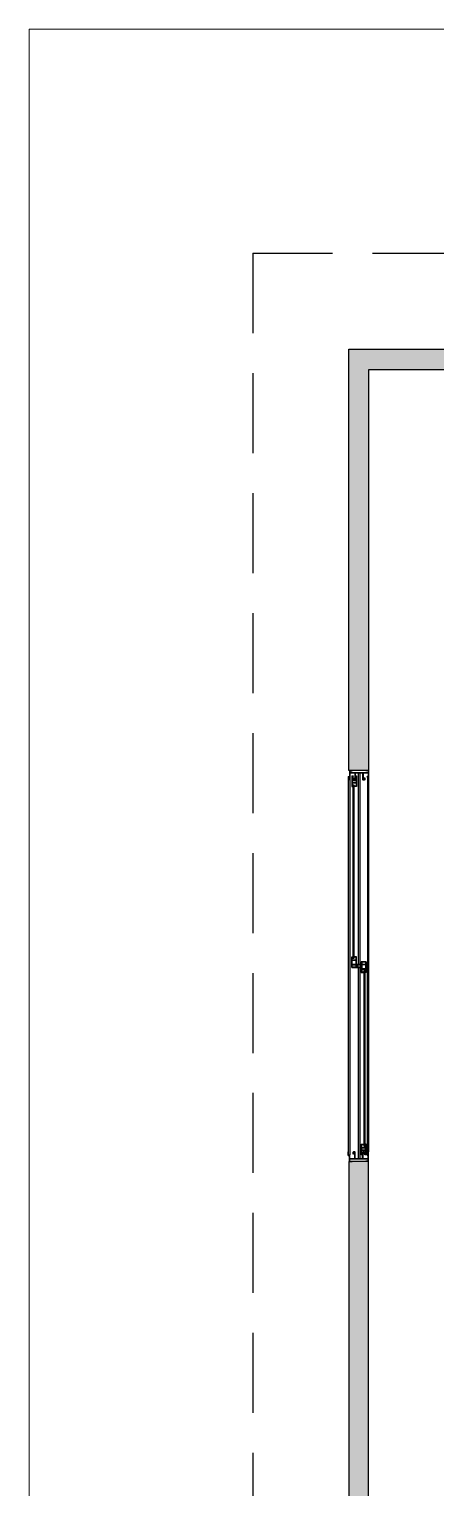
# Model space of a CAD drawing. Header units: inches. Extents: x 203 to 1065, y -1127 to 921.
# Drawn here: x 751.477 to 752.75, y 788.094 to 792.653 of the extents above; entities that cross this region are included whole.
import ezdxf

# ---------------------------------------------------------------- set-up
doc = ezdxf.new("R2010")
doc.units = ezdxf.units.IN
doc.header["$MEASUREMENT"] = 0
doc.linetypes.add('HIDDEN', pattern=[0.375, 0.25, -0.125])
for name, color, linetype in [('4-Ventana', 7, 'Continuous'), ('7-TECHO', 3, 'Continuous'), ('8-MUROS', 4, 'Continuous'), ('HATCH', 8, 'Continuous'), ('Vegetación', 102, 'Continuous')]:
    doc.layers.add(name, color=color, linetype=linetype)

# ---------------------------------------------------------------- blocks, each defined once
blk = doc.blocks.new('PERFIL VENTANA')
for p, q in [((0, 0.0298), (0.0188, 0.0298)), ((0, 0.0298), (0, 0.0217)), ((0.0014, 0.0217), (0, 0.0217)), ((0.0014, 0.0283), (0.0014, 0.0217)), ((0.0014, 0.0283), (0.0069, 0.0283)), ((0.0069, -0.0283), (0.0069, 0.0283)), ((0.0084, 0.0133), (0.0084, 0.0283)), ((0.0084, 0.0283), (0.0204, 0.0283)), ((0.0084, 0.0133), (0.0283, 0.0133)), ((0.0084, -0.0115), (0.0084, 0.0119)), ((0.0084, 0.0119), (0.0289, 0.0119)), ((0.0188, 0.0337), (0.0303, 0.0337)), ((0.0188, 0.0337), (0.0188, 0.0298)), ((0.0204, 0.0323), (0.0204, 0.0283)), ((0.0204, 0.0323), (0.0303, 0.0323)), ((0.0233, 0.0169), (0.0233, 0.0184)), ((0.0233, 0.0184), (0.0289, 0.0184)), ((0.0233, 0.0169), (0.0283, 0.0169)), ((0.0303, 0.0337), (0.0303, 0.0323)), ((0.0014, -0.0217), (0, -0.0217)), ((0, -0.0298), (0, -0.0217)), ((0, -0.0298), (0.0303, -0.0298)), ((0.0014, -0.0283), (0.0014, -0.0217)), ((0.0014, -0.0283), (0.0069, -0.0283)), ((0.0084, -0.0115), (0.0289, -0.0115)), ((0.0084, -0.0283), (0.0084, -0.013)), ((0.0084, -0.013), (0.0283, -0.013)), ((0.0084, -0.0283), (0.0189, -0.0283)), ((0.0204, -0.0261), (0.0189, -0.0261)), ((0.0189, -0.0283), (0.0189, -0.0261)), ((0.0204, -0.0283), (0.0204, -0.0261)), ((0.0204, -0.0283), (0.0303, -0.0283)), ((0.0233, -0.0166), (0.0233, -0.018)), ((0.0233, -0.0166), (0.0283, -0.0166)), ((0.0233, -0.018), (0.0289, -0.018)), ((0.0303, -0.0298), (0.0303, -0.0283))]:
    blk.add_line(p, q)
for centre, radius, start, end in [((0.0259, 0.0151), 0.00298, 322.3763, 37.6237), ((0.0259, 0.0151), 0.00441, 312.5645, 47.4355), ((0.0259, -0.0148), 0.00298, 322.3763, 37.6237), ((0.0259, -0.0148), 0.00441, 312.5645, 47.4355)]:
    blk.add_arc(centre, radius, start, end)
blk = doc.blocks.new('PERFIL VENTANA2')
for p, q in [((0, 0.0075), (-0.0332, 0.0075)), ((-0.0332, 0.0075), (-0.0332, 0.0049)), ((-0.0332, 0.0049), (-0.0317, 0.0049)), ((-0.0332, 0.0005), (-0.0317, 0.0005)), ((-0.0332, -0.0075), (-0.0332, 0.0005)), ((-0.0227, 0.0061), (-0.0317, 0.0061)), ((-0.0317, 0.0061), (-0.0317, 0.0049)), ((-0.0317, -0.0061), (-0.0317, 0.0005)), ((-0.0227, -0.0061), (-0.0227, 0.0061)), ((-0.0213, -0.0061), (-0.0213, 0.0061)), ((-0.0087, 0.0061), (-0.0213, 0.0061)), ((-0.0087, -0.0061), (-0.0087, 0.0061)), ((-0.0073, -0.0061), (-0.0073, 0.0061)), ((-0.0014, 0.0061), (-0.0073, 0.0061)), ((-0.0014, 0.0061), (-0.0014, -0.0061)), ((0, 0.0075), (0, -0.0075)), ((0, -0.0075), (-0.0332, -0.0075)), ((-0.0227, -0.0061), (-0.0317, -0.0061)), ((-0.0087, -0.0061), (-0.0213, -0.0061)), ((-0.0014, -0.0061), (-0.0073, -0.0061))]:
    blk.add_line(p, q)
blk = doc.blocks.new('VENTANA C1')
for p, q in [((0.017, 0.0223), (0.017, 0.0187)), ((0.017, 0.0223), (0.0502, 0.0223)), ((0.017, 0.0187), (0.0184, 0.0187)), ((0.017, 0.0114), (0.0184, 0.0114)), ((0.017, 0.0114), (0.017, 0.0073)), ((0.017, 0.0073), (0.0502, 0.0073)), ((0.0184, 0.0209), (0.0184, 0.0187)), ((0.0184, 0.0209), (0.0311, 0.0209)), ((0.0184, 0.0114), (0.0184, 0.0087)), ((0.0184, 0.0087), (0.0311, 0.0087)), ((0.0311, 0.0087), (0.0311, 0.0209)), ((0.0325, 0.0087), (0.0325, 0.0209)), ((0.0325, 0.0209), (0.0383, 0.0209)), ((0.0325, 0.0087), (0.0383, 0.0087)), ((0.0383, 0.0087), (0.0383, 0.0209)), ((0.0397, 0.0087), (0.0397, 0.0209)), ((0.0397, 0.0209), (0.0487, 0.0209)), ((0.0397, 0.0087), (0.0487, 0.0087)), ((0.0487, 0.0209), (0.0487, 0.0196)), ((0.0502, 0.0196), (0.0487, 0.0196)), ((0.0502, 0.0153), (0.0487, 0.0153)), ((0.0487, 0.0087), (0.0487, 0.0153)), ((0.0502, 0.0223), (0.0502, 0.0196)), ((0.0502, 0.0073), (0.0502, 0.0153)), ((1.168, -0.0073), (1.168, -0.0153)), ((1.2012, -0.0073), (1.168, -0.0073)), ((1.168, -0.0196), (1.1694, -0.0196)), ((1.168, -0.0223), (1.168, -0.0196)), ((1.2012, -0.0223), (1.168, -0.0223)), ((1.1694, -0.0087), (1.1694, -0.0153)), ((1.1784, -0.0087), (1.1694, -0.0087)), ((1.1694, -0.0209), (1.1694, -0.0196)), ((1.1784, -0.0209), (1.1694, -0.0209)), ((1.1784, -0.0087), (1.1784, -0.0209)), ((1.1799, -0.0087), (1.1799, -0.0209)), ((1.1857, -0.0087), (1.1799, -0.0087)), ((1.1857, -0.0209), (1.1799, -0.0209)), ((1.1857, -0.0087), (1.1857, -0.0209)), ((1.1997, -0.0087), (1.1871, -0.0087)), ((1.1871, -0.0087), (1.1871, -0.0209)), ((1.1997, -0.0209), (1.1871, -0.0209)), ((1.1997, -0.0114), (1.1997, -0.0087)), ((1.2012, -0.0114), (1.1997, -0.0114)), ((1.1997, -0.0209), (1.1997, -0.0187)), ((1.2012, -0.0187), (1.1997, -0.0187)), ((1.2012, -0.0114), (1.2012, -0.0073)), ((1.2012, -0.0223), (1.2012, -0.0187))]:
    blk.add_line(p, q)
for points in [[(0.6066, 0.0064), (0.6154, 0.0064), (0.6154, -0.0067), (0.6066, -0.0067)], [(0.6081, 0.0049), (0.6139, 0.0049), (0.6139, -0.0053), (0.6081, -0.0053)]]:
    blk.add_lwpolyline(points, close=True)
at = {"layer": '4-Ventana', "color": 8}
for p, q in [((0.0084, 0.003), (0.6066, 0.003)), ((0.0204, 0.0283), (1.2016, 0.0283)), ((0.0303, 0.0337), (1.1917, 0.0337)), ((0.6154, 0.003), (1.2136, 0.003)), ((0.0084, -0.003), (0.6066, -0.003)), ((0.0204, -0.0264), (1.2024, -0.0261)), ((0.0303, -0.0298), (1.1917, -0.0298)), ((0.6154, -0.003), (1.2136, -0.003))]:
    blk.add_line(p, q, dxfattribs=at)
at = {"layer": '4-Ventana'}
for points in [[(0.0458, 0.0196), (0.5865, 0.0196), (0.5865, 0.0153), (0.0458, 0.0153)], [(0.6248, -0.0153), (1.174, -0.0153), (1.174, -0.0196), (0.6248, -0.0196)]]:
    blk.add_lwpolyline(points, close=True, dxfattribs=at)
for name, p in [('PERFIL VENTANA', (0, 0)), ('PERFIL VENTANA2', (0.6154, 0.0148))]:
    blk.add_blockref(name, p)
at = {"xscale": -1}
blk.add_blockref('PERFIL VENTANA', (1.222, 0), dxfattribs=at)
at = {"rotation": 180}
blk.add_blockref('PERFIL VENTANA2', (0.5979, -0.0148), dxfattribs=at)
blk = doc.blocks.new('A$C2E2F033D')
at = {"layer": 'HATCH'}
h = blk.add_hatch(color=8, dxfattribs=at)
h.dxf.hatch_style = 1
h.paths.add_polyline_path([(-0.3, 0.3), (-0.3, 0.365), (-6.698, 0.365), (-6.698, 0.3)])
h.paths.add_polyline_path([(-6.636, 1.577), (-6.636, 2.879), (-6.698, 2.879), (-6.698, 1.577)])
h.paths.add_polyline_path([(-6.636, 4.101), (-6.636, 5.403), (-6.698, 5.403), (-6.698, 4.101)])
h.paths.add_polyline_path([(-4.11, 7.942), (-4.11, 7.877), (-6.636, 7.877), (-6.636, 6.625), (-6.698, 6.625), (-6.698, 7.942)])
h.paths.add_polyline_path([(-2.888, 7.942), (-0.301, 7.942), (-0.3, 7.942), (-0.3, 6.61), (-0.362, 6.61), (-0.362, 7.877), (-2.888, 7.877)])
h.paths.add_polyline_path([(-0.362, 5.6557), (-0.362, 4.101), (-0.3, 4.101), (-0.3, 5.6557)])
h.paths.add_polyline_path([(-0.3, 2.885), (-2.299, 2.885), (-2.299, 2.825), (-0.3, 2.825)])
h.paths.add_polyline_path([(-2.299, 2.045), (-2.299, 1.145), (-2.239, 1.145), (-2.239, 1.565), (-0.3, 1.565), (-0.3, 1.625), (-2.239, 1.625), (-2.239, 2.045)])
at = {"layer": '7-TECHO', "linetype": 'HIDDEN'}
for q in [(-6.9984, 0), (0, 8.242)]:
    blk.add_line((-6.9984, 8.242), q, dxfattribs=at)
at = {"layer": '8-MUROS'}
for points in [[(-4.11, 7.942), (-4.11, 7.877), (-6.636, 7.877), (-6.636, 6.625), (-6.698, 6.625), (-6.698, 7.942)], [(-6.636, 4.101), (-6.636, 5.403), (-6.698, 5.403), (-6.698, 4.101)]]:
    blk.add_lwpolyline(points, close=True, dxfattribs=at)
at = {"layer": '4-Ventana', "xscale": -1, "rotation": 90}
blk.add_blockref('VENTANA C1', (-6.666, 6.625), dxfattribs=at)

msp = doc.modelspace()

# ---------------------------------------------------------------- linework, layer by layer
at = {"layer": 'Vegetación', "linetype": 'Continuous', "lineweight": 0}
msp.add_lwpolyline([(761.5061, 792.6527), (761.5061, 792.6527), (751.4773, 792.6527), (751.4773, 784.0107)], dxfattribs=at)

# ---------------------------------------------------------------- block references
msp.add_blockref('A$C2E2F033D', (759.1753, 783.7107))

doc.saveas('drawing.dxf')
